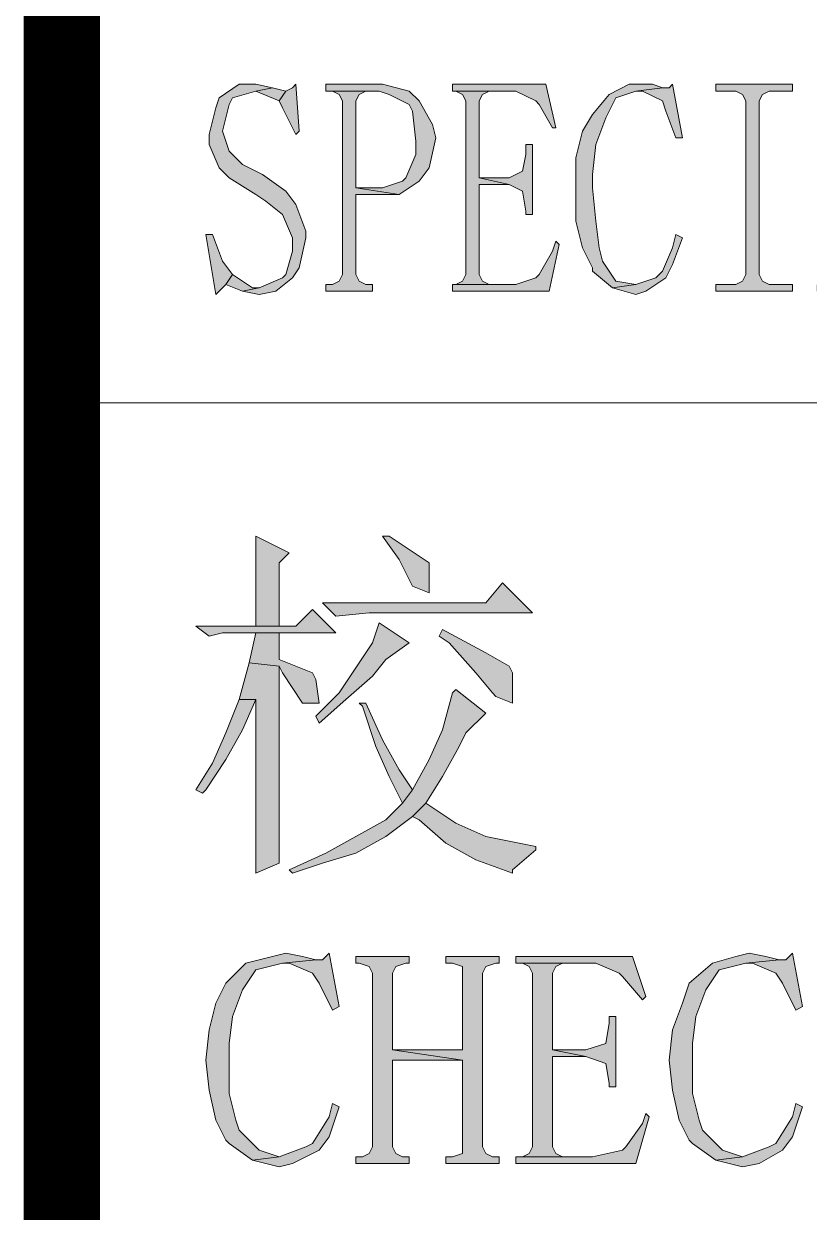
# Model space of a CAD drawing. Header units: millimetres. Extents: x 53009415 to 54059915, y 20499171 to 20796171.
# Drawn here: x 53604740 to 53608348, y 20544456 to 20549910 of the extents above; entities that cross this region are included whole.
import ezdxf

# ---------------------------------------------------------------- set-up
doc = ezdxf.new("R2010")
doc.units = ezdxf.units.MM
doc.header["$LTSCALE"] = 1000
doc.layers.add('PUB_TITLE', color=7, linetype='Continuous', lineweight=20)
doc.layers.add('ROAD', color=2, linetype='Continuous')

# ---------------------------------------------------------------- blocks, each defined once
blk = doc.blocks.new('a1')
at = {"layer": 'PUB_TITLE'}
h = blk.add_hatch(color=256, dxfattribs=at)
h.dxf.hatch_style = 1
h.paths.add_polyline_path([(50499624.9, 18559312), (50499615.7, 18559324.3), (50499594.3, 18559339.6), (50499575.9, 18559348.8), (50499563.7, 18559361), (50499557.5, 18559379.4), (50499563.7, 18559403.9), (50499566.7, 18559410), (50499588.2, 18559416.1), (50499603.5, 18559419.2), (50499588.2, 18559422.3), (50499572.9, 18559422.3), (50499554.5, 18559410), (50499551.4, 18559400.8), (50499545.3, 18559376.3), (50499545.3, 18559367.1), (50499554.5, 18559345.7), (50499563.7, 18559336.5), (50499588.2, 18559321.2), (50499597.4, 18559315.1), (50499612.7, 18559302.8), (50499621.9, 18559281.4), (50499621.9, 18559269.1), (50499615.7, 18559247.7), (50499612.7, 18559244.6), (50499591.2, 18559235.4), (50499575.9, 18559232.4), (50499591.2, 18559229.3), (50499606.5, 18559232.4), (50499621.9, 18559244.6), (50499628, 18559253.8), (50499634.1, 18559281.4), (50499634.1, 18559287.5)])
h.paths.add_polyline_path([(50499624.9, 18559422.3), (50499621.9, 18559419.2), (50499615.7, 18559416.1), (50499609.6, 18559407), (50499612.7, 18559400.8), (50499624.9, 18559376.3), (50499628, 18559379.4)], flags=17)
h.paths.add_polyline_path([(50499615.7, 18559416.1), (50499603.5, 18559419.2), (50499588.2, 18559416.1), (50499609.6, 18559407)], flags=17)
h.paths.add_polyline_path([(50499560.6, 18559238.5), (50499566.7, 18559247.7), (50499557.5, 18559259.9), (50499548.4, 18559284.4), (50499542.2, 18559284.4), (50499551.4, 18559229.3), (50499557.5, 18559235.4)])
h.paths.add_polyline_path([(50499566.7, 18559247.7), (50499560.6, 18559238.5), (50499575.9, 18559232.4), (50499591.2, 18559235.4), (50499585.1, 18559235.4)], flags=17)
h.paths.add_polyline_path([(50499680, 18559321.2), (50499707.6, 18559321.2), (50499719.9, 18559321.2), (50499680, 18559327.3), (50499680, 18559407), (50499683.1, 18559413.1), (50499689.2, 18559416.1), (50499658.6, 18559416.1), (50499664.7, 18559413.1), (50499667.8, 18559407), (50499667.8, 18559247.7), (50499664.7, 18559241.6), (50499658.6, 18559238.5), (50499652.5, 18559238.5), (50499652.5, 18559232.4), (50499695.4, 18559232.4), (50499695.4, 18559238.5), (50499689.2, 18559238.5), (50499683.1, 18559241.6), (50499680, 18559247.7)])
h.paths.add_polyline_path([(50499747.4, 18559345.7), (50499753.6, 18559373.3), (50499750.5, 18559385.5), (50499738.2, 18559407), (50499729.1, 18559416.1), (50499704.6, 18559422.3), (50499652.5, 18559422.3), (50499652.5, 18559416.1), (50499658.6, 18559416.1), (50499701.5, 18559416.1), (50499710.7, 18559413.1), (50499729.1, 18559403.9), (50499732.1, 18559397.8), (50499735.2, 18559370.2), (50499735.2, 18559358), (50499726, 18559336.5), (50499722.9, 18559333.5), (50499704.6, 18559327.3), (50499680, 18559327.3), (50499719.9, 18559321.2), (50499738.2, 18559333.5)])
h.paths.add_polyline_path([(50499793.4, 18559407), (50499796.4, 18559413.1), (50499802.6, 18559416.1), (50499771.9, 18559416.1), (50499778.1, 18559413.1), (50499781.1, 18559407), (50499781.1, 18559247.7), (50499778.1, 18559241.6), (50499771.9, 18559238.5), (50499802.6, 18559238.5), (50499796.4, 18559241.6), (50499793.4, 18559247.7), (50499793.4, 18559330.4), (50499820.9, 18559330.4), (50499793.4, 18559336.5)])
h.paths.add_polyline_path([(50499842.4, 18559367.1), (50499836.3, 18559367.1), (50499836.3, 18559358), (50499833.2, 18559342.6), (50499820.9, 18559336.5), (50499793.4, 18559336.5), (50499820.9, 18559330.4), (50499833.2, 18559324.3), (50499836.3, 18559305.9), (50499836.3, 18559302.8), (50499842.4, 18559302.8)])
h.paths.add_polyline_path([(50499854.6, 18559422.3), (50499768.9, 18559422.3), (50499768.9, 18559416.1), (50499771.9, 18559416.1), (50499827.1, 18559416.1), (50499845.4, 18559407), (50499848.5, 18559403.9), (50499860.8, 18559382.5), (50499863.8, 18559382.5)])
h.paths.add_polyline_path([(50499866.9, 18559275.3), (50499863.8, 18559278.3), (50499860.8, 18559269.1), (50499848.5, 18559247.7), (50499845.4, 18559244.6), (50499827.1, 18559238.5), (50499802.6, 18559238.5), (50499771.9, 18559238.5), (50499768.9, 18559238.5), (50499768.9, 18559232.4), (50499857.7, 18559232.4)])
h.paths.add_polyline_path([(50499897.5, 18559327.3), (50499897.5, 18559339.6), (50499900.6, 18559367.1), (50499909.8, 18559391.6), (50499918.9, 18559410), (50499937.3, 18559416.1), (50499961.8, 18559419.2), (50499952.6, 18559422.3), (50499940.4, 18559422.3), (50499931.2, 18559422.3), (50499912.8, 18559413.1), (50499897.5, 18559394.7), (50499888.3, 18559379.4), (50499882.2, 18559354.9), (50499882.2, 18559327.3), (50499882.2, 18559296.7), (50499888.3, 18559272.2), (50499897.5, 18559253.8), (50499897.5, 18559250.8), (50499915.9, 18559235.4), (50499937.3, 18559238.5), (50499918.9, 18559241.6), (50499906.7, 18559259.9), (50499903.6, 18559272.2), (50499900.6, 18559296.7)])
h.paths.add_polyline_path([(50499971, 18559422.3), (50499967.9, 18559419.2), (50499961.8, 18559419.2), (50499937.3, 18559416.1), (50499943.4, 18559416.1), (50499961.8, 18559407), (50499964.9, 18559397.8), (50499974.1, 18559373.3), (50499980.2, 18559373.3)])
h.paths.add_polyline_path([(50499971, 18559256.9), (50499980.2, 18559281.4), (50499974.1, 18559284.4), (50499971, 18559272.2), (50499961.8, 18559250.8), (50499955.7, 18559244.6), (50499937.3, 18559238.5), (50499915.9, 18559235.4), (50499937.3, 18559229.3), (50499946.5, 18559232.4), (50499964.9, 18559244.6)])
h = blk.add_hatch(color=256, dxfattribs=at)
h.dxf.hatch_style = 1
h.paths.add_polyline_path([(50500050.6, 18559407), (50500053.7, 18559413.1), (50500059.8, 18559416.1), (50500081.3, 18559416.1), (50500081.3, 18559422.3), (50500010.8, 18559422.3), (50500010.8, 18559416.1), (50500029.2, 18559416.1), (50500035.3, 18559413.1), (50500038.4, 18559407), (50500038.4, 18559247.7), (50500035.3, 18559241.6), (50500029.2, 18559238.5), (50500010.8, 18559238.5), (50500010.8, 18559232.4), (50500081.3, 18559232.4), (50500081.3, 18559238.5), (50500059.8, 18559238.5), (50500053.7, 18559241.6), (50500050.6, 18559247.7)])
h.paths.add_polyline_path([(50500133.3, 18559302.8), (50500173.2, 18559302.8), (50500136.4, 18559308.9), (50500154.8, 18559403.9), (50500151.7, 18559422.3), (50500115, 18559250.8), (50500111.9, 18559241.6), (50500105.8, 18559238.5), (50500102.7, 18559238.5), (50500102.7, 18559232.4), (50500136.4, 18559232.4), (50500136.4, 18559238.5), (50500133.3, 18559238.5), (50500127.2, 18559244.6), (50500127.2, 18559259.9)])
h.paths.add_polyline_path([(50500164, 18559428.4), (50500151.7, 18559422.3), (50500154.8, 18559403.9), (50500173.2, 18559308.9), (50500136.4, 18559308.9), (50500173.2, 18559302.8), (50500182.3, 18559253.8), (50500182.3, 18559241.6), (50500176.2, 18559238.5), (50500173.2, 18559238.5), (50500173.2, 18559232.4), (50500209.9, 18559232.4), (50500209.9, 18559238.5), (50500206.8, 18559238.5), (50500200.7, 18559241.6), (50500197.7, 18559250.8)])
h.paths.add_polyline_path([(50500249.7, 18559407), (50500252.8, 18559413.1), (50500258.9, 18559416.1), (50500265, 18559416.1), (50500265, 18559422.3), (50500222.2, 18559422.3), (50500222.2, 18559416.1), (50500228.3, 18559416.1), (50500234.4, 18559413.1), (50500237.5, 18559407), (50500237.5, 18559247.7), (50500234.4, 18559241.6), (50500228.3, 18559238.5), (50500258.9, 18559238.5), (50500252.8, 18559241.6), (50500249.7, 18559247.7)])
h.paths.add_polyline_path([(50500323.2, 18559275.3), (50500317.1, 18559278.3), (50500314, 18559269.1), (50500304.9, 18559247.7), (50500301.8, 18559247.7), (50500283.4, 18559238.5), (50500258.9, 18559238.5), (50500228.3, 18559238.5), (50500222.2, 18559238.5), (50500222.2, 18559232.4), (50500314, 18559232.4)])
h.paths.add_polyline_path([(50500393.7, 18559403.9), (50500393.7, 18559413.1), (50500402.9, 18559416.1), (50500369.2, 18559416.1), (50500378.4, 18559413.1), (50500378.4, 18559403.9), (50500378.4, 18559247.7), (50500375.3, 18559241.6), (50500369.2, 18559238.5), (50500363, 18559238.5), (50500363, 18559232.4), (50500409, 18559232.4), (50500409, 18559238.5), (50500399.8, 18559238.5), (50500393.7, 18559241.6), (50500393.7, 18559247.7)])
h.paths.add_polyline_path([(50500369.2, 18559416.1), (50500427.4, 18559422.3), (50500344.7, 18559422.3), (50500335.5, 18559379.4), (50500341.6, 18559379.4), (50500344.7, 18559388.6), (50500353.9, 18559410)])
h.paths.add_polyline_path([(50500427.4, 18559422.3), (50500369.2, 18559416.1), (50500402.9, 18559416.1), (50500418.2, 18559407), (50500421.2, 18559407), (50500430.4, 18559379.4), (50500433.5, 18559379.4)])
h.paths.add_polyline_path([(50500482.5, 18559416.1), (50500488.6, 18559416.1), (50500488.6, 18559422.3), (50500445.7, 18559422.3), (50500445.7, 18559416.1), (50500448.8, 18559416.1), (50500454.9, 18559410), (50500461.1, 18559403.9), (50500491.7, 18559305.9), (50500491.7, 18559247.7), (50500488.6, 18559241.6), (50500482.5, 18559238.5), (50500476.4, 18559238.5), (50500476.4, 18559232.4), (50500522.3, 18559232.4), (50500522.3, 18559238.5), (50500513.1, 18559238.5), (50500507, 18559241.6), (50500507, 18559247.7), (50500507, 18559312), (50500500.9, 18559318.1), (50500476.4, 18559400.8), (50500476.4, 18559410)])
h.paths.add_polyline_path([(50500549.9, 18559422.3), (50500516.2, 18559422.3), (50500516.2, 18559416.1), (50500525.4, 18559410), (50500525.4, 18559400.8), (50500500.9, 18559318.1), (50500507, 18559312), (50500534.6, 18559397.8), (50500540.7, 18559410), (50500546.8, 18559416.1), (50500549.9, 18559416.1)])
h = blk.add_hatch(color=256, dxfattribs=at)
h.dxf.hatch_style = 1
h.paths.add_polyline_path([(50499640.2, 18558940.2), (50499624.9, 18558924.9), (50499609.6, 18558924.9), (50499588.2, 18558924.9), (50499533, 18558924.9), (50499545.3, 18558915.7), (50499557.5, 18558918.7), (50499588.2, 18558918.7), (50499609.6, 18558918.7), (50499661.7, 18558918.7)])
h.paths.add_polyline_path([(50499609.6, 18558983.1), (50499618.8, 18558992.2), (50499588.2, 18559007.6), (50499588.2, 18558989.2), (50499588.2, 18558955.5), (50499588.2, 18558924.9), (50499609.6, 18558924.9)])
h.paths.add_polyline_path([(50499609.6, 18558918.7), (50499588.2, 18558918.7), (50499582, 18558891.2), (50499609.6, 18558888.1), (50499612.7, 18558882), (50499631, 18558854.4), (50499646.4, 18558854.4), (50499643.3, 18558875.9), (50499640.2, 18558882), (50499609.6, 18558894.2)])
h.paths.add_polyline_path([(50499609.6, 18558888.1), (50499582, 18558891.2), (50499572.9, 18558857.5), (50499588.2, 18558857.5), (50499588.2, 18558823.8), (50499588.2, 18558793.2), (50499588.2, 18558759.5), (50499588.2, 18558728.8), (50499588.2, 18558698.2), (50499609.6, 18558707.4), (50499609.6, 18558744.2), (50499609.6, 18558768.7)])
h.paths.add_polyline_path([(50499588.2, 18558857.5), (50499572.9, 18558857.5), (50499560.6, 18558826.9), (50499548.4, 18558799.3), (50499533, 18558774.8), (50499539.2, 18558771.7), (50499542.2, 18558774.8), (50499560.6, 18558802.4), (50499575.9, 18558829.9)])
h.paths.add_polyline_path([(50499729.1, 18558909.5), (50499701.5, 18558927.9), (50499695.4, 18558909.5), (50499677, 18558882), (50499664.7, 18558863.6), (50499643.3, 18558842.2), (50499646.4, 18558836), (50499670.9, 18558857.5), (50499695.4, 18558878.9), (50499707.6, 18558894.2)])
h.paths.add_polyline_path([(50499747.4, 18558983.1), (50499738.2, 18558989.2), (50499710.7, 18559007.6), (50499704.6, 18559007.6), (50499719.9, 18558986.1), (50499732.1, 18558961.6), (50499747.4, 18558955.5)])
h.paths.add_polyline_path([(50499814.8, 18558964.7), (50499799.5, 18558946.3), (50499649.4, 18558946.3), (50499661.7, 18558934), (50499692.3, 18558937.1), (50499842.4, 18558937.1)])
h.paths.add_polyline_path([(50499799.5, 18558900.4), (50499759.7, 18558921.8), (50499756.6, 18558915.7), (50499765.8, 18558909.5), (50499790.3, 18558882), (50499805.6, 18558863.6), (50499808.7, 18558860.5), (50499824, 18558854.4), (50499824, 18558882), (50499820.9, 18558888.1)])
h.paths.add_polyline_path([(50499799.5, 18558845.2), (50499771.9, 18558866.7), (50499768.9, 18558863.6), (50499759.7, 18558829.9), (50499747.4, 18558802.4), (50499732.1, 18558774.8), (50499722.9, 18558762.5), (50499707.6, 18558747.2), (50499680, 18558731.9), (50499652.5, 18558716.6), (50499618.8, 18558701.3), (50499621.9, 18558698.2), (50499649.4, 18558707.4), (50499680, 18558716.6), (50499707.6, 18558731.9), (50499732.1, 18558750.3), (50499744.4, 18558762.5), (50499759.7, 18558787), (50499775, 18558814.6), (50499781.1, 18558826.9)])
h.paths.add_polyline_path([(50499704.6, 18558820.7), (50499689.2, 18558854.4), (50499683.1, 18558854.4), (50499686.2, 18558851.4), (50499698.4, 18558814.6), (50499710.7, 18558787), (50499722.9, 18558762.5), (50499732.1, 18558774.8), (50499719.9, 18558793.2)], flags=17)
h.paths.add_polyline_path([(50499771.9, 18558744.2), (50499744.4, 18558762.5), (50499732.1, 18558750.3), (50499738.2, 18558747.2), (50499762.7, 18558725.8), (50499790.3, 18558710.5), (50499824, 18558698.2), (50499824, 18558701.3), (50499845.4, 18558719.7), (50499845.4, 18558722.7), (50499830.1, 18558725.8), (50499799.5, 18558731.9)])
h = blk.add_hatch(color=256, dxfattribs=at)
h.dxf.hatch_style = 1
h.paths.add_polyline_path([(50499655.5, 18558624.7), (50499649.4, 18558618.6), (50499643.3, 18558618.6), (50499612.7, 18558615.5), (50499618.8, 18558615.5), (50499640.2, 18558606.3), (50499646.4, 18558597.1), (50499658.6, 18558572.6), (50499664.7, 18558575.7)])
h.paths.add_polyline_path([(50499643.3, 18558618.6), (50499631, 18558621.6), (50499615.7, 18558624.7), (50499603.5, 18558621.6), (50499579, 18558615.5), (50499560.6, 18558597.1), (50499551.4, 18558578.8), (50499545.3, 18558554.3), (50499542.2, 18558526.7), (50499545.3, 18558499.1), (50499551.4, 18558471.6), (50499560.6, 18558453.2), (50499563.7, 18558450.1), (50499585.1, 18558434.8), (50499609.6, 18558437.9), (50499591.2, 18558444), (50499572.9, 18558462.4), (50499569.8, 18558471.6), (50499563.7, 18558496.1), (50499563.7, 18558526.7), (50499563.7, 18558542), (50499566.7, 18558566.5), (50499575.9, 18558591), (50499588.2, 18558609.4), (50499612.7, 18558615.5)])
h.paths.add_polyline_path([(50499655.5, 18558456.3), (50499664.7, 18558483.8), (50499658.6, 18558486.9), (50499655.5, 18558474.6), (50499640.2, 18558450.1), (50499634.1, 18558447.1), (50499609.6, 18558437.9), (50499585.1, 18558434.8), (50499609.6, 18558428.7), (50499621.9, 18558431.8), (50499646.4, 18558444)])
h.paths.add_polyline_path([(50499713.7, 18558526.7), (50499778.1, 18558526.7), (50499713.7, 18558535.9), (50499713.7, 18558606.3), (50499716.8, 18558612.5), (50499726, 18558615.5), (50499729.1, 18558615.5), (50499729.1, 18558621.6), (50499680, 18558621.6), (50499680, 18558615.5), (50499683.1, 18558615.5), (50499692.3, 18558612.5), (50499695.4, 18558606.3), (50499695.4, 18558447.1), (50499692.3, 18558440.9), (50499686.2, 18558437.9), (50499680, 18558437.9), (50499680, 18558431.8), (50499729.1, 18558431.8), (50499729.1, 18558437.9), (50499722.9, 18558437.9), (50499716.8, 18558440.9), (50499713.7, 18558447.1)])
h.paths.add_polyline_path([(50499796.4, 18558606.3), (50499799.5, 18558612.5), (50499808.7, 18558615.5), (50499811.7, 18558615.5), (50499811.7, 18558621.6), (50499762.7, 18558621.6), (50499762.7, 18558615.5), (50499768.9, 18558615.5), (50499778.1, 18558612.5), (50499778.1, 18558606.3), (50499778.1, 18558535.9), (50499713.7, 18558535.9), (50499778.1, 18558526.7), (50499778.1, 18558447.1), (50499778.1, 18558440.9), (50499768.9, 18558437.9), (50499762.7, 18558437.9), (50499762.7, 18558431.8), (50499811.7, 18558431.8), (50499811.7, 18558437.9), (50499805.6, 18558437.9), (50499799.5, 18558440.9), (50499796.4, 18558447.1)])
h.paths.add_polyline_path([(50499860.8, 18558529.8), (50499891.4, 18558529.8), (50499860.8, 18558535.9), (50499860.8, 18558606.3), (50499863.8, 18558612.5), (50499869.9, 18558615.5), (50499833.2, 18558615.5), (50499839.3, 18558612.5), (50499842.4, 18558606.3), (50499842.4, 18558447.1), (50499839.3, 18558440.9), (50499833.2, 18558437.9), (50499869.9, 18558437.9), (50499863.8, 18558440.9), (50499860.8, 18558447.1)])
h.paths.add_polyline_path([(50499918.9, 18558566.5), (50499912.8, 18558566.5), (50499912.8, 18558560.4), (50499909.8, 18558542), (50499891.4, 18558535.9), (50499860.8, 18558535.9), (50499891.4, 18558529.8), (50499909.8, 18558523.6), (50499912.8, 18558505.3), (50499912.8, 18558502.2), (50499918.9, 18558502.2)])
h.paths.add_polyline_path([(50499934.3, 18558621.6), (50499827.1, 18558621.6), (50499827.1, 18558615.5), (50499833.2, 18558615.5), (50499900.6, 18558615.5), (50499922, 18558606.3), (50499925.1, 18558603.3), (50499943.4, 18558581.8), (50499946.5, 18558584.9)])
h.paths.add_polyline_path([(50499949.6, 18558474.6), (50499946.5, 18558477.7), (50499943.4, 18558468.5), (50499928.1, 18558447.1), (50499925.1, 18558444), (50499897.5, 18558437.9), (50499869.9, 18558437.9), (50499833.2, 18558437.9), (50499827.1, 18558437.9), (50499827.1, 18558431.8), (50499937.3, 18558431.8)])
h.paths.add_polyline_path([(50499989.4, 18558526.7), (50499989.4, 18558542), (50499992.5, 18558566.5), (50500001.6, 18558591), (50500013.9, 18558609.4), (50500038.4, 18558615.5), (50500069, 18558618.6), (50500056.8, 18558621.6), (50500041.5, 18558624.7), (50500029.2, 18558621.6), (50500007.8, 18558615.5), (50499986.3, 18558597.1), (50499980.2, 18558578.8), (50499971, 18558554.3), (50499967.9, 18558526.7), (50499971, 18558499.1), (50499977.1, 18558471.6), (50499986.3, 18558453.2), (50499989.4, 18558450.1), (50500010.8, 18558434.8), (50500035.3, 18558437.9), (50500017, 18558444), (50499998.6, 18558462.4), (50499995.5, 18558471.6), (50499989.4, 18558496.1)])
h.paths.add_polyline_path([(50500081.3, 18558624.7), (50500075.1, 18558618.6), (50500069, 18558618.6), (50500038.4, 18558615.5), (50500044.5, 18558615.5), (50500066, 18558606.3), (50500072.1, 18558597.1), (50500084.3, 18558572.6), (50500090.5, 18558575.7)])
h.paths.add_polyline_path([(50500081.3, 18558456.3), (50500090.5, 18558483.8), (50500084.3, 18558486.9), (50500081.3, 18558474.6), (50500066, 18558450.1), (50500059.8, 18558447.1), (50500035.3, 18558437.9), (50500010.8, 18558434.8), (50500035.3, 18558428.7), (50500050.6, 18558431.8), (50500072.1, 18558444)])
h.paths.add_polyline_path([(50500142.5, 18558606.3), (50500145.6, 18558612.5), (50500151.7, 18558615.5), (50500157.8, 18558615.5), (50500157.8, 18558621.6), (50500108.8, 18558621.6), (50500108.8, 18558615.5), (50500115, 18558615.5), (50500124.1, 18558612.5), (50500124.1, 18558606.3), (50500124.1, 18558447.1), (50500124.1, 18558440.9), (50500115, 18558437.9), (50500108.8, 18558437.9), (50500108.8, 18558431.8), (50500157.8, 18558431.8), (50500157.8, 18558437.9), (50500151.7, 18558437.9), (50500145.6, 18558440.9), (50500142.5, 18558447.1), (50500142.5, 18558511.4), (50500142.5, 18558526.7)])
h.paths.add_polyline_path([(50500173.2, 18558551.2), (50500206.8, 18558600.2), (50500219.1, 18558612.5), (50500228.3, 18558615.5), (50500231.3, 18558615.5), (50500231.3, 18558621.6), (50500185.4, 18558621.6), (50500185.4, 18558615.5), (50500188.5, 18558615.5), (50500197.7, 18558612.5), (50500194.6, 18558600.2), (50500142.5, 18558526.7), (50500142.5, 18558511.4), (50500160.9, 18558535.9)])
h.paths.add_polyline_path([(50500173.2, 18558551.2), (50500160.9, 18558535.9), (50500197.7, 18558456.3), (50500200.7, 18558444), (50500191.5, 18558437.9), (50500188.5, 18558437.9), (50500188.5, 18558431.8), (50500237.5, 18558431.8), (50500237.5, 18558437.9), (50500231.3, 18558437.9), (50500228.3, 18558440.9), (50500219.1, 18558450.1)])
h.paths.add_polyline_path([(50500286.5, 18558606.3), (50500289.5, 18558612.5), (50500295.7, 18558615.5), (50500258.9, 18558615.5), (50500265, 18558612.5), (50500268.1, 18558606.3), (50500268.1, 18558447.1), (50500265, 18558440.9), (50500258.9, 18558437.9), (50500295.7, 18558437.9), (50500289.5, 18558440.9), (50500286.5, 18558447.1), (50500286.5, 18558529.8), (50500317.1, 18558529.8), (50500286.5, 18558535.9)])
h.paths.add_polyline_path([(50500363, 18558621.6), (50500252.8, 18558621.6), (50500252.8, 18558615.5), (50500258.9, 18558615.5), (50500326.3, 18558615.5), (50500350.8, 18558606.3), (50500350.8, 18558603.3), (50500369.2, 18558581.8), (50500372.2, 18558584.9)])
h.paths.add_polyline_path([(50500344.7, 18558566.5), (50500338.5, 18558566.5), (50500338.5, 18558560.4), (50500335.5, 18558542), (50500317.1, 18558535.9), (50500286.5, 18558535.9), (50500317.1, 18558529.8), (50500335.5, 18558523.6), (50500338.5, 18558505.3), (50500338.5, 18558502.2), (50500344.7, 18558502.2)])
h.paths.add_polyline_path([(50500378.4, 18558474.6), (50500372.2, 18558477.7), (50500369.2, 18558468.5), (50500353.9, 18558447.1), (50500350.8, 18558444), (50500326.3, 18558437.9), (50500295.7, 18558437.9), (50500258.9, 18558437.9), (50500252.8, 18558437.9), (50500252.8, 18558431.8), (50500366.1, 18558431.8)])
blk.add_line((50499410, 18559130), (50505410, 18559130), dxfattribs=at)
at = {"layer": 'PUB_TITLE', "const_width": 70}
blk.add_lwpolyline([(50499410, 18607730), (50499410, 18550330)], dxfattribs=at)
at = {"layer": 'PUB_TITLE'}
blk.add_lwpolyline([(50499410, 18550330), (50505410, 18550330), (50505410, 18607730), (50499410, 18607730)], close=True, dxfattribs=at)
at = {"layer": 'PUB_TITLE', "lineweight": 0}
for points in [[(50499588.2, 18559422.3), (50499572.9, 18559422.3), (50499554.5, 18559410), (50499551.4, 18559400.8), (50499545.3, 18559376.3), (50499545.3, 18559367.1), (50499554.5, 18559345.7), (50499563.7, 18559336.5), (50499588.2, 18559321.2), (50499597.4, 18559315.1), (50499612.7, 18559302.8), (50499621.9, 18559281.4), (50499621.9, 18559269.1), (50499615.7, 18559247.7), (50499612.7, 18559244.6), (50499591.2, 18559235.4), (50499575.9, 18559232.4), (50499591.2, 18559229.3), (50499606.5, 18559232.4), (50499621.9, 18559244.6), (50499628, 18559253.8), (50499634.1, 18559281.4), (50499634.1, 18559287.5), (50499624.9, 18559312), (50499615.7, 18559324.3), (50499594.3, 18559339.6), (50499575.9, 18559348.8), (50499563.7, 18559361), (50499557.5, 18559379.4), (50499557.5, 18559379.4), (50499563.7, 18559403.9), (50499566.7, 18559410), (50499588.2, 18559416.1), (50499603.5, 18559419.2)], [(50499603.5, 18559419.2), (50499588.2, 18559416.1), (50499588.2, 18559416.1), (50499609.6, 18559407), (50499615.7, 18559416.1)], [(50499624.9, 18559422.3), (50499621.9, 18559419.2), (50499615.7, 18559416.1), (50499609.6, 18559407), (50499612.7, 18559400.8), (50499624.9, 18559376.3), (50499628, 18559379.4)], [(50499704.6, 18559422.3), (50499652.5, 18559422.3), (50499652.5, 18559416.1), (50499658.6, 18559416.1), (50499701.5, 18559416.1), (50499710.7, 18559413.1), (50499729.1, 18559403.9), (50499732.1, 18559397.8), (50499735.2, 18559370.2), (50499735.2, 18559358), (50499726, 18559336.5), (50499722.9, 18559333.5), (50499704.6, 18559327.3), (50499680, 18559327.3), (50499719.9, 18559321.2), (50499738.2, 18559333.5), (50499747.4, 18559345.7), (50499753.6, 18559373.3), (50499750.5, 18559385.5), (50499738.2, 18559407), (50499729.1, 18559416.1)], [(50499854.6, 18559422.3), (50499768.9, 18559422.3), (50499768.9, 18559416.1), (50499771.9, 18559416.1), (50499827.1, 18559416.1), (50499845.4, 18559407), (50499848.5, 18559403.9), (50499860.8, 18559382.5), (50499863.8, 18559382.5)], [(50499940.4, 18559422.3), (50499931.2, 18559422.3), (50499912.8, 18559413.1), (50499897.5, 18559394.7), (50499888.3, 18559379.4), (50499882.2, 18559354.9), (50499882.2, 18559327.3), (50499882.2, 18559296.7), (50499888.3, 18559272.2), (50499897.5, 18559253.8), (50499897.5, 18559250.8), (50499915.9, 18559235.4), (50499937.3, 18559238.5), (50499918.9, 18559241.6), (50499906.7, 18559259.9), (50499903.6, 18559272.2), (50499900.6, 18559296.7), (50499897.5, 18559327.3), (50499897.5, 18559339.6), (50499900.6, 18559367.1), (50499909.8, 18559391.6), (50499918.9, 18559410), (50499937.3, 18559416.1), (50499961.8, 18559419.2), (50499952.6, 18559422.3)], [(50499971, 18559422.3), (50499967.9, 18559419.2), (50499961.8, 18559419.2), (50499937.3, 18559416.1), (50499943.4, 18559416.1), (50499961.8, 18559407), (50499964.9, 18559397.8), (50499974.1, 18559373.3), (50499980.2, 18559373.3)], [(50500081.3, 18559422.3), (50500010.8, 18559422.3), (50500010.8, 18559416.1), (50500029.2, 18559416.1), (50500035.3, 18559413.1), (50500038.4, 18559407), (50500038.4, 18559247.7), (50500035.3, 18559241.6), (50500029.2, 18559238.5), (50500010.8, 18559238.5), (50500010.8, 18559232.4), (50500081.3, 18559232.4), (50500081.3, 18559238.5), (50500059.8, 18559238.5), (50500053.7, 18559241.6), (50500050.6, 18559247.7), (50500050.6, 18559407), (50500053.7, 18559413.1), (50500059.8, 18559416.1), (50500081.3, 18559416.1)], [(50499658.6, 18559416.1), (50499664.7, 18559413.1), (50499667.8, 18559407), (50499667.8, 18559247.7), (50499664.7, 18559241.6), (50499658.6, 18559238.5), (50499652.5, 18559238.5), (50499652.5, 18559232.4), (50499695.4, 18559232.4), (50499695.4, 18559238.5), (50499689.2, 18559238.5), (50499683.1, 18559241.6), (50499680, 18559247.7), (50499680, 18559321.2), (50499707.6, 18559321.2), (50499719.9, 18559321.2), (50499680, 18559327.3), (50499680, 18559407), (50499683.1, 18559413.1), (50499689.2, 18559416.1), (50499701.5, 18559416.1)], [(50499771.9, 18559416.1), (50499778.1, 18559413.1), (50499781.1, 18559407), (50499781.1, 18559247.7), (50499778.1, 18559241.6), (50499771.9, 18559238.5), (50499802.6, 18559238.5), (50499796.4, 18559241.6), (50499793.4, 18559247.7), (50499793.4, 18559330.4), (50499820.9, 18559330.4), (50499793.4, 18559336.5), (50499793.4, 18559407), (50499796.4, 18559413.1), (50499802.6, 18559416.1), (50499827.1, 18559416.1)], [(50499842.4, 18559367.1), (50499836.3, 18559367.1), (50499836.3, 18559358), (50499833.2, 18559342.6), (50499820.9, 18559336.5), (50499793.4, 18559336.5), (50499820.9, 18559330.4), (50499833.2, 18559324.3), (50499836.3, 18559305.9), (50499836.3, 18559302.8), (50499842.4, 18559302.8)], [(50499548.4, 18559284.4), (50499542.2, 18559284.4), (50499551.4, 18559229.3), (50499557.5, 18559235.4), (50499560.6, 18559238.5), (50499566.7, 18559247.7), (50499557.5, 18559259.9)], [(50499863.8, 18559278.3), (50499860.8, 18559269.1), (50499848.5, 18559247.7), (50499845.4, 18559244.6), (50499827.1, 18559238.5), (50499802.6, 18559238.5), (50499771.9, 18559238.5), (50499768.9, 18559238.5), (50499768.9, 18559232.4), (50499857.7, 18559232.4), (50499866.9, 18559275.3)], [(50499974.1, 18559284.4), (50499971, 18559272.2), (50499961.8, 18559250.8), (50499955.7, 18559244.6), (50499937.3, 18559238.5), (50499915.9, 18559235.4), (50499937.3, 18559229.3), (50499946.5, 18559232.4), (50499964.9, 18559244.6), (50499971, 18559256.9), (50499980.2, 18559281.4)], [(50499566.7, 18559247.7), (50499560.6, 18559238.5), (50499575.9, 18559232.4), (50499591.2, 18559235.4), (50499585.1, 18559235.4)], [(50499588.2, 18559007.6), (50499588.2, 18558989.2), (50499588.2, 18558955.5), (50499588.2, 18558924.9), (50499609.6, 18558924.9), (50499609.6, 18558983.1), (50499618.8, 18558992.2)], [(50499710.7, 18559007.6), (50499704.6, 18559007.6), (50499719.9, 18558986.1), (50499732.1, 18558961.6), (50499747.4, 18558955.5), (50499747.4, 18558983.1), (50499738.2, 18558989.2)], [(50499814.8, 18558964.7), (50499799.5, 18558946.3), (50499649.4, 18558946.3), (50499661.7, 18558934), (50499661.7, 18558934), (50499692.3, 18558937.1), (50499842.4, 18558937.1)], [(50499640.2, 18558940.2), (50499624.9, 18558924.9), (50499609.6, 18558924.9), (50499588.2, 18558924.9), (50499533, 18558924.9), (50499545.3, 18558915.7), (50499557.5, 18558918.7), (50499588.2, 18558918.7), (50499609.6, 18558918.7), (50499661.7, 18558918.7)], [(50499609.6, 18558918.7), (50499588.2, 18558918.7), (50499582, 18558891.2), (50499609.6, 18558888.1), (50499612.7, 18558882), (50499631, 18558854.4), (50499646.4, 18558854.4), (50499643.3, 18558875.9), (50499640.2, 18558882), (50499609.6, 18558894.2)], [(50499701.5, 18558927.9), (50499695.4, 18558909.5), (50499677, 18558882), (50499664.7, 18558863.6), (50499643.3, 18558842.2), (50499646.4, 18558836), (50499646.4, 18558836), (50499670.9, 18558857.5), (50499695.4, 18558878.9), (50499707.6, 18558894.2), (50499729.1, 18558909.5)], [(50499759.7, 18558921.8), (50499756.6, 18558915.7), (50499765.8, 18558909.5), (50499790.3, 18558882), (50499805.6, 18558863.6), (50499808.7, 18558860.5), (50499824, 18558854.4), (50499824, 18558882), (50499820.9, 18558888.1), (50499799.5, 18558900.4)], [(50499582, 18558891.2), (50499572.9, 18558857.5), (50499588.2, 18558857.5), (50499588.2, 18558823.8), (50499588.2, 18558793.2), (50499588.2, 18558759.5), (50499588.2, 18558728.8), (50499588.2, 18558698.2), (50499609.6, 18558707.4), (50499609.6, 18558744.2), (50499609.6, 18558768.7), (50499609.6, 18558888.1)], [(50499771.9, 18558866.7), (50499768.9, 18558863.6), (50499759.7, 18558829.9), (50499747.4, 18558802.4), (50499732.1, 18558774.8), (50499722.9, 18558762.5), (50499707.6, 18558747.2), (50499680, 18558731.9), (50499652.5, 18558716.6), (50499618.8, 18558701.3), (50499621.9, 18558698.2), (50499649.4, 18558707.4), (50499680, 18558716.6), (50499707.6, 18558731.9), (50499732.1, 18558750.3), (50499744.4, 18558762.5), (50499759.7, 18558787), (50499775, 18558814.6), (50499781.1, 18558826.9), (50499799.5, 18558845.2)], [(50499572.9, 18558857.5), (50499560.6, 18558826.9), (50499548.4, 18558799.3), (50499533, 18558774.8), (50499539.2, 18558771.7), (50499542.2, 18558774.8), (50499560.6, 18558802.4), (50499575.9, 18558829.9), (50499588.2, 18558857.5)], [(50499689.2, 18558854.4), (50499683.1, 18558854.4), (50499686.2, 18558851.4), (50499698.4, 18558814.6), (50499710.7, 18558787), (50499722.9, 18558762.5), (50499732.1, 18558774.8), (50499719.9, 18558793.2), (50499704.6, 18558820.7)], [(50499744.4, 18558762.5), (50499732.1, 18558750.3), (50499738.2, 18558747.2), (50499762.7, 18558725.8), (50499790.3, 18558710.5), (50499824, 18558698.2), (50499824, 18558701.3), (50499845.4, 18558719.7), (50499845.4, 18558722.7), (50499830.1, 18558725.8), (50499799.5, 18558731.9), (50499771.9, 18558744.2)], [(50499615.7, 18558624.7), (50499603.5, 18558621.6), (50499579, 18558615.5), (50499560.6, 18558597.1), (50499551.4, 18558578.8), (50499545.3, 18558554.3), (50499542.2, 18558526.7), (50499545.3, 18558499.1), (50499551.4, 18558471.6), (50499560.6, 18558453.2), (50499563.7, 18558450.1), (50499585.1, 18558434.8), (50499609.6, 18558437.9), (50499591.2, 18558444), (50499572.9, 18558462.4), (50499569.8, 18558471.6), (50499563.7, 18558496.1), (50499563.7, 18558526.7), (50499563.7, 18558542), (50499566.7, 18558566.5), (50499575.9, 18558591), (50499588.2, 18558609.4), (50499612.7, 18558615.5), (50499643.3, 18558618.6), (50499631, 18558621.6)], [(50499655.5, 18558624.7), (50499649.4, 18558618.6), (50499643.3, 18558618.6), (50499612.7, 18558615.5), (50499618.8, 18558615.5), (50499640.2, 18558606.3), (50499646.4, 18558597.1), (50499658.6, 18558572.6), (50499664.7, 18558575.7)], [(50500041.5, 18558624.7), (50500029.2, 18558621.6), (50500007.8, 18558615.5), (50499986.3, 18558597.1), (50499980.2, 18558578.8), (50499971, 18558554.3), (50499967.9, 18558526.7), (50499971, 18558499.1), (50499977.1, 18558471.6), (50499986.3, 18558453.2), (50499989.4, 18558450.1), (50500010.8, 18558434.8), (50500035.3, 18558437.9), (50500017, 18558444), (50499998.6, 18558462.4), (50499995.5, 18558471.6), (50499989.4, 18558496.1), (50499989.4, 18558526.7), (50499989.4, 18558542), (50499992.5, 18558566.5), (50500001.6, 18558591), (50500013.9, 18558609.4), (50500038.4, 18558615.5), (50500069, 18558618.6), (50500056.8, 18558621.6)], [(50500081.3, 18558624.7), (50500075.1, 18558618.6), (50500069, 18558618.6), (50500038.4, 18558615.5), (50500044.5, 18558615.5), (50500066, 18558606.3), (50500072.1, 18558597.1), (50500084.3, 18558572.6), (50500090.5, 18558575.7)], [(50499729.1, 18558621.6), (50499680, 18558621.6), (50499680, 18558615.5), (50499683.1, 18558615.5), (50499692.3, 18558612.5), (50499695.4, 18558606.3), (50499695.4, 18558447.1), (50499692.3, 18558440.9), (50499686.2, 18558437.9), (50499680, 18558437.9), (50499680, 18558431.8), (50499729.1, 18558431.8), (50499729.1, 18558437.9), (50499722.9, 18558437.9), (50499716.8, 18558440.9), (50499713.7, 18558447.1), (50499713.7, 18558526.7), (50499778.1, 18558526.7), (50499713.7, 18558535.9), (50499713.7, 18558606.3), (50499716.8, 18558612.5), (50499726, 18558615.5), (50499729.1, 18558615.5)], [(50499811.7, 18558621.6), (50499762.7, 18558621.6), (50499762.7, 18558615.5), (50499768.9, 18558615.5), (50499778.1, 18558612.5), (50499778.1, 18558606.3), (50499778.1, 18558535.9), (50499713.7, 18558535.9), (50499778.1, 18558526.7), (50499778.1, 18558447.1), (50499778.1, 18558440.9), (50499768.9, 18558437.9), (50499762.7, 18558437.9), (50499762.7, 18558431.8), (50499811.7, 18558431.8), (50499811.7, 18558437.9), (50499805.6, 18558437.9), (50499799.5, 18558440.9), (50499796.4, 18558447.1), (50499796.4, 18558606.3), (50499799.5, 18558612.5), (50499808.7, 18558615.5), (50499811.7, 18558615.5)], [(50499934.3, 18558621.6), (50499827.1, 18558621.6), (50499827.1, 18558615.5), (50499833.2, 18558615.5), (50499900.6, 18558615.5), (50499922, 18558606.3), (50499925.1, 18558603.3), (50499943.4, 18558581.8), (50499946.5, 18558584.9)], [(50499833.2, 18558615.5), (50499839.3, 18558612.5), (50499842.4, 18558606.3), (50499842.4, 18558447.1), (50499839.3, 18558440.9), (50499833.2, 18558437.9), (50499869.9, 18558437.9), (50499863.8, 18558440.9), (50499860.8, 18558447.1), (50499860.8, 18558529.8), (50499891.4, 18558529.8), (50499860.8, 18558535.9), (50499860.8, 18558606.3), (50499863.8, 18558612.5), (50499869.9, 18558615.5), (50499900.6, 18558615.5)], [(50499918.9, 18558566.5), (50499912.8, 18558566.5), (50499912.8, 18558560.4), (50499909.8, 18558542), (50499891.4, 18558535.9), (50499860.8, 18558535.9), (50499891.4, 18558529.8), (50499909.8, 18558523.6), (50499912.8, 18558505.3), (50499912.8, 18558502.2), (50499918.9, 18558502.2)], [(50499658.6, 18558486.9), (50499655.5, 18558474.6), (50499640.2, 18558450.1), (50499634.1, 18558447.1), (50499609.6, 18558437.9), (50499585.1, 18558434.8), (50499609.6, 18558428.7), (50499621.9, 18558431.8), (50499646.4, 18558444), (50499655.5, 18558456.3), (50499664.7, 18558483.8)], [(50500084.3, 18558486.9), (50500081.3, 18558474.6), (50500066, 18558450.1), (50500059.8, 18558447.1), (50500035.3, 18558437.9), (50500010.8, 18558434.8), (50500035.3, 18558428.7), (50500050.6, 18558431.8), (50500072.1, 18558444), (50500081.3, 18558456.3), (50500090.5, 18558483.8)], [(50499946.5, 18558477.7), (50499943.4, 18558468.5), (50499928.1, 18558447.1), (50499925.1, 18558444), (50499897.5, 18558437.9), (50499869.9, 18558437.9), (50499833.2, 18558437.9), (50499827.1, 18558437.9), (50499827.1, 18558431.8), (50499937.3, 18558431.8), (50499949.6, 18558474.6)]]:
    blk.add_lwpolyline(points, close=True, dxfattribs=at)

msp = doc.modelspace()

# ---------------------------------------------------------------- block references
at = {"layer": 'ROAD', "xscale": 5, "yscale": 5, "zscale": 5}
msp.add_blockref('a1', (-198892134.618, -72247479.218), dxfattribs=at)

doc.saveas('drawing.dxf')
